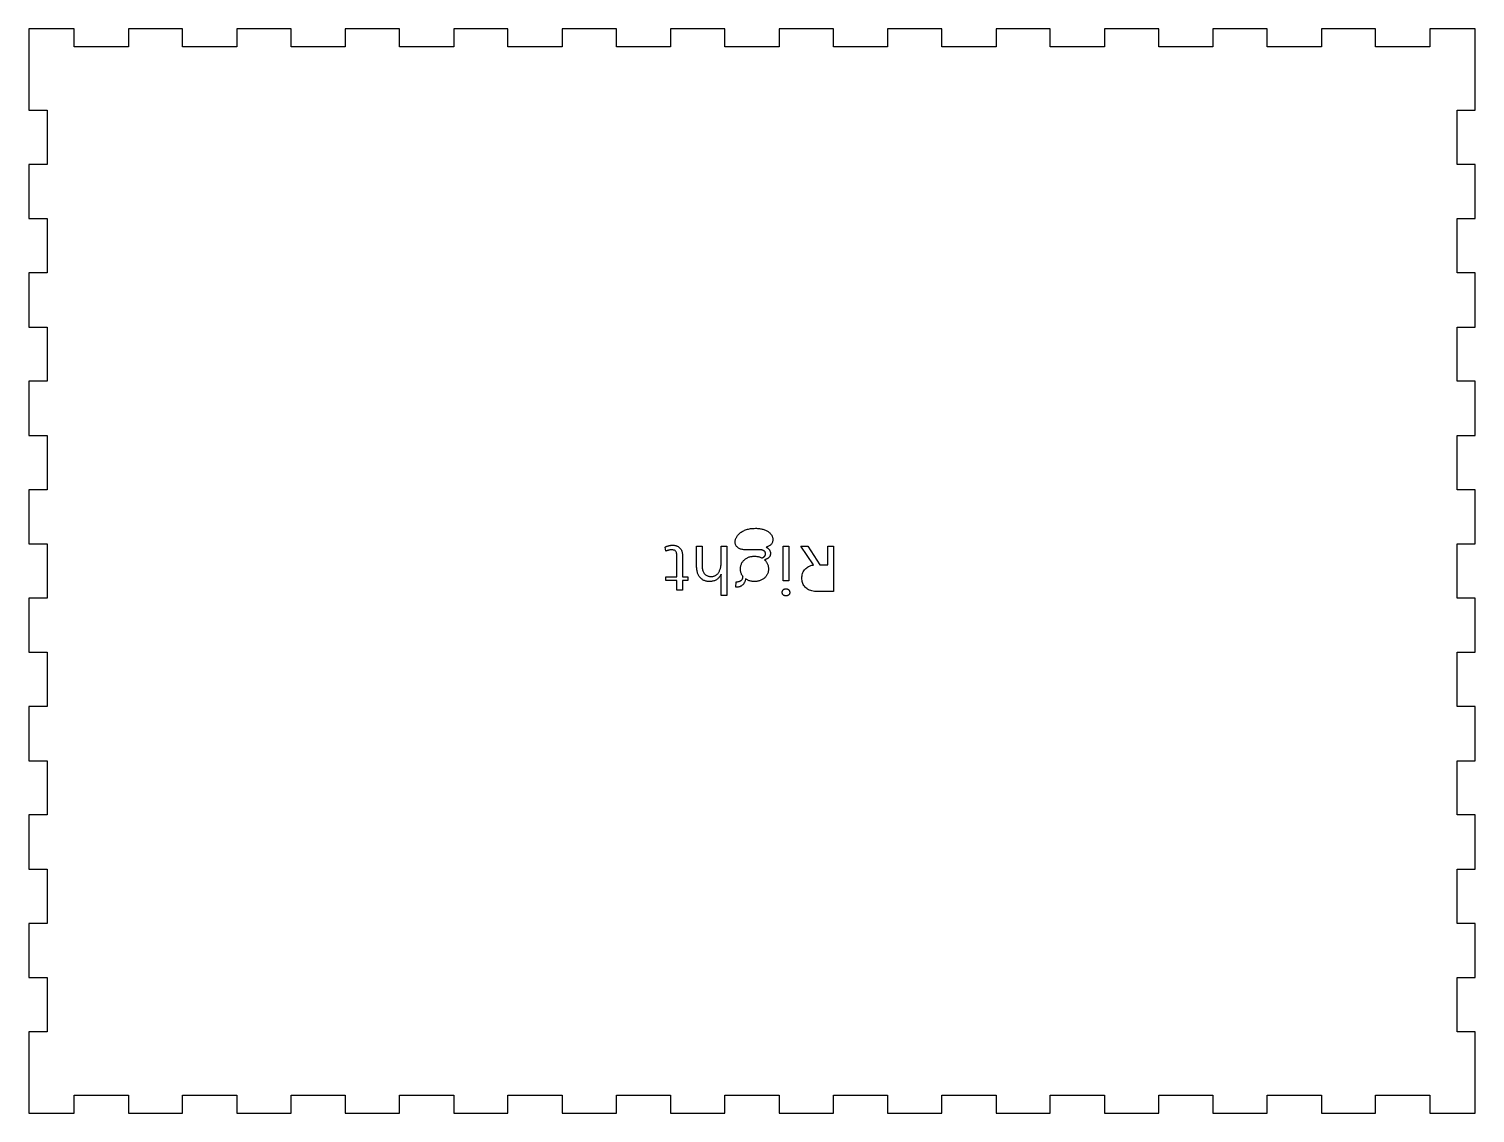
# Model space of a CAD drawing. Header units: millimetres. Extents: x -483 to -243, y -363 to -183.
import ezdxf

# ---------------------------------------------------------------- set-up
doc = ezdxf.new("R2010")
doc.units = ezdxf.units.MM
doc.layers.get('0').update_dxf_attribs({"linetype": 'CONTINUOUS'})

msp = doc.modelspace()

# ---------------------------------------------------------------- linework, layer by layer
for points in [[(-483, -349.5), (-483, -363), (-475.5, -363), (-475.5, -360), (-466.5, -360), (-466.5, -363), (-457.5, -363), (-457.5, -360), (-448.5, -360), (-448.5, -363), (-439.5, -363), (-439.5, -360), (-430.5, -360), (-430.5, -363), (-421.5, -363), (-421.5, -360), (-412.5, -360), (-412.5, -363), (-403.5, -363), (-403.5, -360), (-394.5, -360), (-394.5, -363), (-385.5, -363), (-385.5, -360), (-376.5, -360), (-376.5, -363), (-367.5, -363), (-367.5, -360), (-358.5, -360), (-358.5, -363), (-349.5, -363), (-349.5, -360), (-340.5, -360), (-340.5, -363), (-331.5, -363), (-331.5, -360), (-322.5, -360), (-322.5, -363), (-313.5, -363), (-313.5, -360), (-304.5, -360), (-304.5, -363), (-295.5, -363), (-295.5, -360), (-286.5, -360), (-286.5, -363), (-277.5, -363), (-277.5, -360), (-268.5, -360), (-268.5, -363), (-259.5, -363), (-259.5, -360), (-250.5, -360), (-250.5, -363), (-243, -363), (-243, -349.5), (-246, -349.5), (-246, -340.5), (-243, -340.5), (-243, -331.5), (-246, -331.5), (-246, -322.5), (-243, -322.5), (-243, -313.5), (-246, -313.5), (-246, -304.5), (-243, -304.5), (-243, -295.5), (-246, -295.5), (-246, -286.5), (-243, -286.5), (-243, -277.5), (-246, -277.5), (-246, -268.5), (-243, -268.5), (-243, -259.5), (-246, -259.5), (-246, -250.5), (-243, -250.5), (-243, -241.5), (-246, -241.5), (-246, -232.5), (-243, -232.5), (-243, -223.5), (-246, -223.5), (-246, -214.5), (-243, -214.5), (-243, -205.5), (-246, -205.5), (-246, -196.5), (-243, -196.5), (-243, -183), (-250.5, -183), (-250.5, -186), (-259.5, -186), (-259.5, -183), (-268.5, -183), (-268.5, -186), (-277.5, -186), (-277.5, -183), (-286.5, -183), (-286.5, -186), (-295.5, -186), (-295.5, -183), (-304.5, -183), (-304.5, -186), (-313.5, -186), (-313.5, -183), (-322.5, -183), (-322.5, -186), (-331.5, -186), (-331.5, -183), (-340.5, -183), (-340.5, -186), (-349.5, -186), (-349.5, -183), (-358.5, -183), (-358.5, -186), (-367.5, -186), (-367.5, -183), (-376.5, -183), (-376.5, -186), (-385.5, -186), (-385.5, -183), (-394.5, -183), (-394.5, -186), (-403.5, -186), (-403.5, -183), (-412.5, -183), (-412.5, -186), (-421.5, -186), (-421.5, -183), (-430.5, -183), (-430.5, -186), (-439.5, -186), (-439.5, -183), (-448.5, -183), (-448.5, -186), (-457.5, -186), (-457.5, -183), (-466.5, -183), (-466.5, -186), (-475.5, -186), (-475.5, -183), (-483, -183), (-483, -196.5), (-480, -196.5), (-480, -205.5), (-483, -205.5), (-483, -214.5), (-480, -214.5), (-480, -223.5), (-483, -223.5), (-483, -232.5), (-480, -232.5), (-480, -241.5), (-483, -241.5), (-483, -250.5), (-480, -250.5), (-480, -259.5), (-483, -259.5), (-483, -268.5), (-480, -268.5), (-480, -277.5), (-483, -277.5), (-483, -286.5), (-480, -286.5), (-480, -295.5), (-483, -295.5), (-483, -304.5), (-480, -304.5), (-480, -313.5), (-483, -313.5), (-483, -322.5), (-480, -322.5), (-480, -331.5), (-483, -331.5), (-483, -340.5), (-480, -340.5), (-480, -349.5)], [(-364.503, -274.018), (-364.494, -273.929), (-364.493, -273.911), (-364.546, -273.843), (-364.611, -273.75), (-364.67, -273.654), (-364.723, -273.554), (-364.77, -273.452), (-364.811, -273.346), (-364.845, -273.237), (-364.873, -273.125), (-364.895, -273.01), (-364.911, -272.892), (-364.92, -272.77), (-364.923, -272.646), (-364.92, -272.523), (-364.911, -272.402), (-364.895, -272.285), (-364.873, -272.171), (-364.845, -272.06), (-364.811, -271.951), (-364.77, -271.846), (-364.723, -271.744), (-364.67, -271.644), (-364.611, -271.548), (-364.546, -271.455), (-364.478, -271.367), (-364.405, -271.283), (-364.327, -271.202), (-364.246, -271.127), (-364.16, -271.055), (-364.07, -270.987), (-363.975, -270.924), (-363.877, -270.865), (-363.774, -270.81), (-363.668, -270.76), (-363.559, -270.715), (-363.448, -270.675), (-363.335, -270.641), (-363.22, -270.612), (-363.102, -270.588), (-362.982, -270.57), (-362.859, -270.557), (-362.734, -270.549), (-362.607, -270.546), (-362.476, -270.549), (-362.348, -270.557), (-362.223, -270.57), (-362.1, -270.588), (-361.979, -270.612), (-361.861, -270.641), (-361.746, -270.675), (-361.634, -270.715), (-361.523, -270.76), (-361.416, -270.81), (-361.382, -270.828), (-361.37, -270.826), (-361.334, -270.817), (-361.298, -270.806), (-361.261, -270.794), (-361.225, -270.78), (-361.188, -270.765), (-361.152, -270.748), (-361.117, -270.729), (-361.084, -270.709), (-361.051, -270.688), (-361.02, -270.664), (-360.99, -270.64), (-360.961, -270.613), (-360.934, -270.585), (-360.907, -270.556), (-360.882, -270.525), (-360.859, -270.492), (-360.838, -270.458), (-360.819, -270.422), (-360.803, -270.385), (-360.79, -270.346), (-360.779, -270.305), (-360.77, -270.263), (-360.764, -270.219), (-360.76, -270.173), (-360.759, -270.126), (-360.761, -270.072), (-360.768, -270.019), (-360.78, -269.969), (-360.795, -269.92), (-360.816, -269.873), (-360.841, -269.827), (-360.871, -269.784), (-360.905, -269.742), (-360.944, -269.702), (-360.987, -269.664), (-361.036, -269.629), (-361.093, -269.597), (-361.157, -269.569), (-361.229, -269.545), (-361.308, -269.524), (-361.395, -269.508), (-361.488, -269.495), (-361.59, -269.485), (-361.699, -269.48), (-361.815, -269.478), (-364.047, -269.478), (-364.206, -269.475), (-364.357, -269.464), (-364.502, -269.447), (-364.64, -269.423), (-364.771, -269.392), (-364.895, -269.355), (-365.012, -269.31), (-365.122, -269.259), (-365.226, -269.201), (-365.322, -269.136), (-365.41, -269.065), (-365.489, -268.988), (-365.559, -268.906), (-365.62, -268.819), (-365.671, -268.726), (-365.713, -268.628), (-365.745, -268.525), (-365.768, -268.416), (-365.782, -268.302), (-365.787, -268.182), (-365.783, -268.07), (-365.771, -267.958), (-365.751, -267.848), (-365.723, -267.738), (-365.687, -267.629), (-365.642, -267.521), (-365.59, -267.414), (-365.53, -267.308), (-365.461, -267.203), (-365.385, -267.099), (-365.301, -266.997), (-365.21, -266.899), (-365.112, -266.804), (-365.008, -266.714), (-364.896, -266.627), (-364.777, -266.543), (-364.652, -266.464), (-364.519, -266.388), (-364.38, -266.315), (-364.233, -266.247), (-364.08, -266.184), (-363.921, -266.127), (-363.757, -266.077), (-363.586, -266.034), (-363.409, -265.997), (-363.227, -265.967), (-363.039, -265.944), (-362.845, -265.927), (-362.645, -265.917), (-362.439, -265.914), (-362.265, -265.916), (-362.096, -265.924), (-361.931, -265.936), (-361.771, -265.954), (-361.615, -265.976), (-361.465, -266.004), (-361.319, -266.036), (-361.178, -266.073), (-361.041, -266.116), (-360.909, -266.163), (-360.782, -266.214), (-360.661, -266.269), (-360.546, -266.328), (-360.437, -266.389), (-360.334, -266.454), (-360.236, -266.522), (-360.144, -266.594), (-360.058, -266.669), (-359.978, -266.747), (-359.904, -266.829), (-359.836, -266.913), (-359.775, -266.999), (-359.722, -267.087), (-359.676, -267.177), (-359.636, -267.268), (-359.604, -267.361), (-359.579, -267.455), (-359.561, -267.552), (-359.551, -267.65), (-359.547, -267.75), (-359.552, -267.88), (-359.567, -268.004), (-359.591, -268.121), (-359.625, -268.232), (-359.669, -268.337), (-359.723, -268.436), (-359.787, -268.528), (-359.86, -268.614), (-359.943, -268.694), (-360.036, -268.767), (-360.137, -268.834), (-360.243, -268.893), (-360.355, -268.946), (-360.473, -268.992), (-360.596, -269.03), (-360.653, -269.044), (-360.649, -269.046), (-360.574, -269.087), (-360.503, -269.13), (-360.436, -269.176), (-360.373, -269.223), (-360.313, -269.273), (-360.258, -269.325), (-360.207, -269.38), (-360.159, -269.436), (-360.116, -269.494), (-360.077, -269.553), (-360.043, -269.614), (-360.013, -269.675), (-359.988, -269.738), (-359.967, -269.801), (-359.952, -269.866), (-359.94, -269.931), (-359.933, -269.998), (-359.931, -270.066), (-359.933, -270.137), (-359.939, -270.206), (-359.949, -270.272), (-359.964, -270.337), (-359.982, -270.399), (-360.004, -270.459), (-360.031, -270.517), (-360.062, -270.573), (-360.096, -270.627), (-360.135, -270.678), (-360.177, -270.727), (-360.222, -270.774), (-360.268, -270.818), (-360.318, -270.86), (-360.37, -270.9), (-360.424, -270.937), (-360.481, -270.972), (-360.54, -271.004), (-360.602, -271.034), (-360.666, -271.062), (-360.732, -271.087), (-360.799, -271.11), (-360.867, -271.129), (-360.923, -271.143), (-360.859, -271.202), (-360.781, -271.283), (-360.708, -271.367), (-360.64, -271.455), (-360.576, -271.548), (-360.517, -271.644), (-360.465, -271.744), (-360.418, -271.846), (-360.378, -271.951), (-360.344, -272.06), (-360.316, -272.171), (-360.295, -272.285), (-360.279, -272.402), (-360.27, -272.523), (-360.267, -272.646), (-360.27, -272.77), (-360.279, -272.892), (-360.295, -273.01), (-360.316, -273.125), (-360.344, -273.237), (-360.378, -273.346), (-360.418, -273.452), (-360.465, -273.554), (-360.517, -273.654), (-360.576, -273.75), (-360.64, -273.843), (-360.708, -273.931), (-360.781, -274.015), (-360.859, -274.095), (-360.94, -274.171), (-361.027, -274.242), (-361.117, -274.309), (-361.212, -274.372), (-361.312, -274.431), (-361.416, -274.485), (-361.523, -274.535), (-361.634, -274.579), (-361.746, -274.618), (-361.861, -274.652), (-361.979, -274.681), (-362.1, -274.704), (-362.223, -274.723), (-362.348, -274.736), (-362.476, -274.743), (-362.607, -274.746), (-362.734, -274.743), (-362.859, -274.736), (-362.982, -274.723), (-363.102, -274.704), (-363.22, -274.681), (-363.335, -274.652), (-363.448, -274.618), (-363.559, -274.579), (-363.668, -274.535), (-363.774, -274.485), (-363.877, -274.431), (-363.975, -274.372), (-364.066, -274.312), (-364.079, -274.398), (-364.096, -274.487), (-364.118, -274.575), (-364.144, -274.659), (-364.174, -274.742), (-364.207, -274.822), (-364.245, -274.899), (-364.286, -274.974), (-364.331, -275.045), (-364.379, -275.112), (-364.43, -275.177), (-364.485, -275.238), (-364.543, -275.296), (-364.605, -275.35), (-364.669, -275.401), (-364.737, -275.449), (-364.809, -275.493), (-364.884, -275.533), (-364.961, -275.57), (-365.041, -275.602), (-365.124, -275.629), (-365.209, -275.653), (-365.298, -275.672), (-365.389, -275.687), (-365.483, -275.697), (-365.58, -275.704), (-365.679, -275.706), (-365.607, -274.782), (-365.502, -274.78), (-365.401, -274.773), (-365.306, -274.761), (-365.215, -274.745), (-365.13, -274.724), (-365.05, -274.699), (-364.974, -274.669), (-364.904, -274.634), (-364.839, -274.595), (-364.779, -274.551), (-364.724, -274.502), (-364.675, -274.448), (-364.632, -274.389), (-364.595, -274.325), (-364.563, -274.256), (-364.537, -274.182), (-364.517, -274.103)], [(-375.471, -274.602), (-377.283, -274.602), (-377.283, -273.954), (-375.471, -273.954), (-375.471, -270.366), (-375.479, -270.197), (-375.504, -270.046), (-375.546, -269.913), (-375.603, -269.798), (-375.678, -269.7), (-375.769, -269.62), (-375.877, -269.558), (-376.001, -269.514), (-376.142, -269.487), (-376.299, -269.478), (-376.397, -269.48), (-376.445, -269.483), (-376.541, -269.491), (-376.589, -269.497), (-376.636, -269.504), (-376.73, -269.522), (-376.776, -269.532), (-376.823, -269.543), (-376.871, -269.556), (-376.92, -269.569), (-376.97, -269.584), (-377.021, -269.599), (-377.074, -269.616), (-377.127, -269.634), (-377.182, -269.653), (-377.238, -269.673), (-377.295, -269.694), (-377.427, -269.022), (-377.366, -268.996), (-377.305, -268.971), (-377.244, -268.947), (-377.183, -268.924), (-377.122, -268.902), (-377.061, -268.881), (-377, -268.861), (-376.939, -268.842), (-376.879, -268.823), (-376.818, -268.806), (-376.757, -268.79), (-376.696, -268.776), (-376.634, -268.763), (-376.572, -268.752), (-376.51, -268.743), (-376.447, -268.735), (-376.384, -268.73), (-376.32, -268.725), (-376.256, -268.723), (-376.191, -268.722), (-376.098, -268.724), (-376.008, -268.729), (-375.919, -268.738), (-375.832, -268.751), (-375.747, -268.767), (-375.664, -268.787), (-375.583, -268.81), (-375.504, -268.837), (-375.426, -268.868), (-375.351, -268.902), (-375.278, -268.94), (-375.208, -268.981), (-375.142, -269.026), (-375.078, -269.075), (-375.018, -269.127), (-374.961, -269.183), (-374.907, -269.242), (-374.856, -269.305), (-374.808, -269.372), (-374.763, -269.442), (-374.722, -269.516), (-374.685, -269.593), (-374.653, -269.674), (-374.625, -269.759), (-374.601, -269.847), (-374.582, -269.939), (-374.566, -270.034), (-374.556, -270.133), (-374.549, -270.236), (-374.547, -270.342), (-374.547, -273.954), (-373.623, -273.954), (-373.623, -274.602), (-374.547, -274.602), (-374.547, -276.198), (-375.471, -276.198)], [(-367.185, -277.05), (-368.121, -277.05), (-368.121, -273.516), (-368.14, -273.558), (-368.205, -273.683), (-368.275, -273.801), (-368.35, -273.913), (-368.429, -274.018), (-368.514, -274.116), (-368.603, -274.208), (-368.697, -274.293), (-368.796, -274.371), (-368.9, -274.442), (-369.008, -274.506), (-369.12, -274.562), (-369.237, -274.611), (-369.358, -274.652), (-369.483, -274.686), (-369.613, -274.712), (-369.747, -274.731), (-369.886, -274.742), (-370.029, -274.746), (-370.163, -274.743), (-370.292, -274.734), (-370.418, -274.719), (-370.54, -274.698), (-370.658, -274.67), (-370.772, -274.637), (-370.883, -274.598), (-370.989, -274.552), (-371.091, -274.501), (-371.19, -274.443), (-371.284, -274.38), (-371.374, -274.311), (-371.46, -274.238), (-371.54, -274.159), (-371.617, -274.075), (-371.689, -273.985), (-371.756, -273.891), (-371.819, -273.791), (-371.877, -273.686), (-371.931, -273.576), (-371.98, -273.461), (-372.024, -273.342), (-372.063, -273.219), (-372.096, -273.091), (-372.125, -272.959), (-372.148, -272.824), (-372.166, -272.683), (-372.179, -272.539), (-372.186, -272.391), (-372.189, -272.238), (-372.189, -268.866), (-371.265, -268.866), (-371.265, -272.238), (-371.261, -272.398), (-371.249, -272.551), (-371.23, -272.696), (-371.202, -272.833), (-371.167, -272.962), (-371.124, -273.083), (-371.072, -273.196), (-371.013, -273.302), (-370.947, -273.399), (-370.872, -273.489), (-370.791, -273.571), (-370.703, -273.643), (-370.611, -273.708), (-370.512, -273.764), (-370.408, -273.811), (-370.298, -273.849), (-370.182, -273.879), (-370.061, -273.901), (-369.934, -273.914), (-369.801, -273.918), (-369.699, -273.915), (-369.6, -273.907), (-369.504, -273.893), (-369.41, -273.873), (-369.32, -273.848), (-369.231, -273.816), (-369.146, -273.78), (-369.064, -273.738), (-368.984, -273.69), (-368.907, -273.636), (-368.833, -273.577), (-368.763, -273.513), (-368.696, -273.445), (-368.632, -273.372), (-368.572, -273.293), (-368.516, -273.21), (-368.463, -273.122), (-368.414, -273.029), (-368.368, -272.932), (-368.325, -272.829), (-368.286, -272.722), (-368.252, -272.611), (-368.221, -272.496), (-368.194, -272.377), (-368.172, -272.254), (-368.154, -272.127), (-368.139, -271.996), (-368.129, -271.86), (-368.123, -271.721), (-368.121, -271.578), (-368.121, -268.866), (-367.185, -268.866)], [(-356.895, -274.614), (-357.831, -274.614), (-357.831, -268.866), (-356.895, -268.866)], [(-353.045, -272.048), (-352.831, -272.005), (-352.768, -271.997), (-354.921, -268.866), (-353.709, -268.866), (-351.761, -271.95), (-350.421, -271.95), (-350.421, -268.866), (-349.485, -268.866), (-349.485, -276.402), (-352.113, -276.402), (-352.365, -276.396), (-352.604, -276.377), (-352.831, -276.347), (-353.045, -276.304), (-353.246, -276.248), (-353.435, -276.181), (-353.612, -276.101), (-353.776, -276.008), (-353.927, -275.904), (-354.066, -275.787), (-354.192, -275.66), (-354.305, -275.526), (-354.404, -275.383), (-354.49, -275.233), (-354.563, -275.075), (-354.623, -274.91), (-354.669, -274.736), (-354.702, -274.555), (-354.722, -274.367), (-354.729, -274.17), (-354.722, -273.976), (-354.702, -273.789), (-354.669, -273.61), (-354.623, -273.438), (-354.563, -273.274), (-354.49, -273.117), (-354.404, -272.968), (-354.305, -272.826), (-354.192, -272.692), (-354.066, -272.565), (-353.927, -272.448), (-353.776, -272.344), (-353.612, -272.251), (-353.435, -272.171), (-353.246, -272.104)], [(-357.473, -275.965), (-357.419, -275.96), (-357.363, -275.958), (-357.307, -275.96), (-357.253, -275.965), (-357.201, -275.973), (-357.152, -275.984), (-357.105, -275.999), (-357.061, -276.017), (-357.019, -276.039), (-356.979, -276.064), (-356.942, -276.092), (-356.907, -276.123), (-356.875, -276.157), (-356.847, -276.193), (-356.821, -276.231), (-356.799, -276.272), (-356.781, -276.314), (-356.766, -276.359), (-356.754, -276.405), (-356.746, -276.454), (-356.741, -276.505), (-356.739, -276.558), (-356.741, -276.61), (-356.746, -276.659), (-356.754, -276.707), (-356.766, -276.752), (-356.781, -276.795), (-356.799, -276.836), (-356.821, -276.875), (-356.847, -276.911), (-356.875, -276.946), (-356.907, -276.978), (-356.942, -277.008), (-356.979, -277.034), (-357.019, -277.058), (-357.061, -277.078), (-357.105, -277.095), (-357.152, -277.109), (-357.201, -277.12), (-357.253, -277.128), (-357.307, -277.132), (-357.363, -277.134), (-357.419, -277.132), (-357.473, -277.128), (-357.525, -277.12), (-357.574, -277.109), (-357.621, -277.095), (-357.665, -277.078), (-357.707, -277.058), (-357.747, -277.034), (-357.784, -277.008), (-357.819, -276.978), (-357.851, -276.946), (-357.879, -276.911), (-357.905, -276.875), (-357.927, -276.836), (-357.945, -276.795), (-357.96, -276.752), (-357.972, -276.707), (-357.98, -276.659), (-357.985, -276.61), (-357.987, -276.558), (-357.985, -276.505), (-357.98, -276.454), (-357.972, -276.405), (-357.96, -276.359), (-357.945, -276.314), (-357.927, -276.272), (-357.905, -276.231), (-357.879, -276.193), (-357.851, -276.157), (-357.819, -276.123), (-357.784, -276.092), (-357.747, -276.064), (-357.707, -276.039), (-357.665, -276.017), (-357.621, -275.999), (-357.574, -275.984), (-357.525, -275.973)]]:
    msp.add_lwpolyline(points, close=True)

doc.saveas('drawing.dxf')
